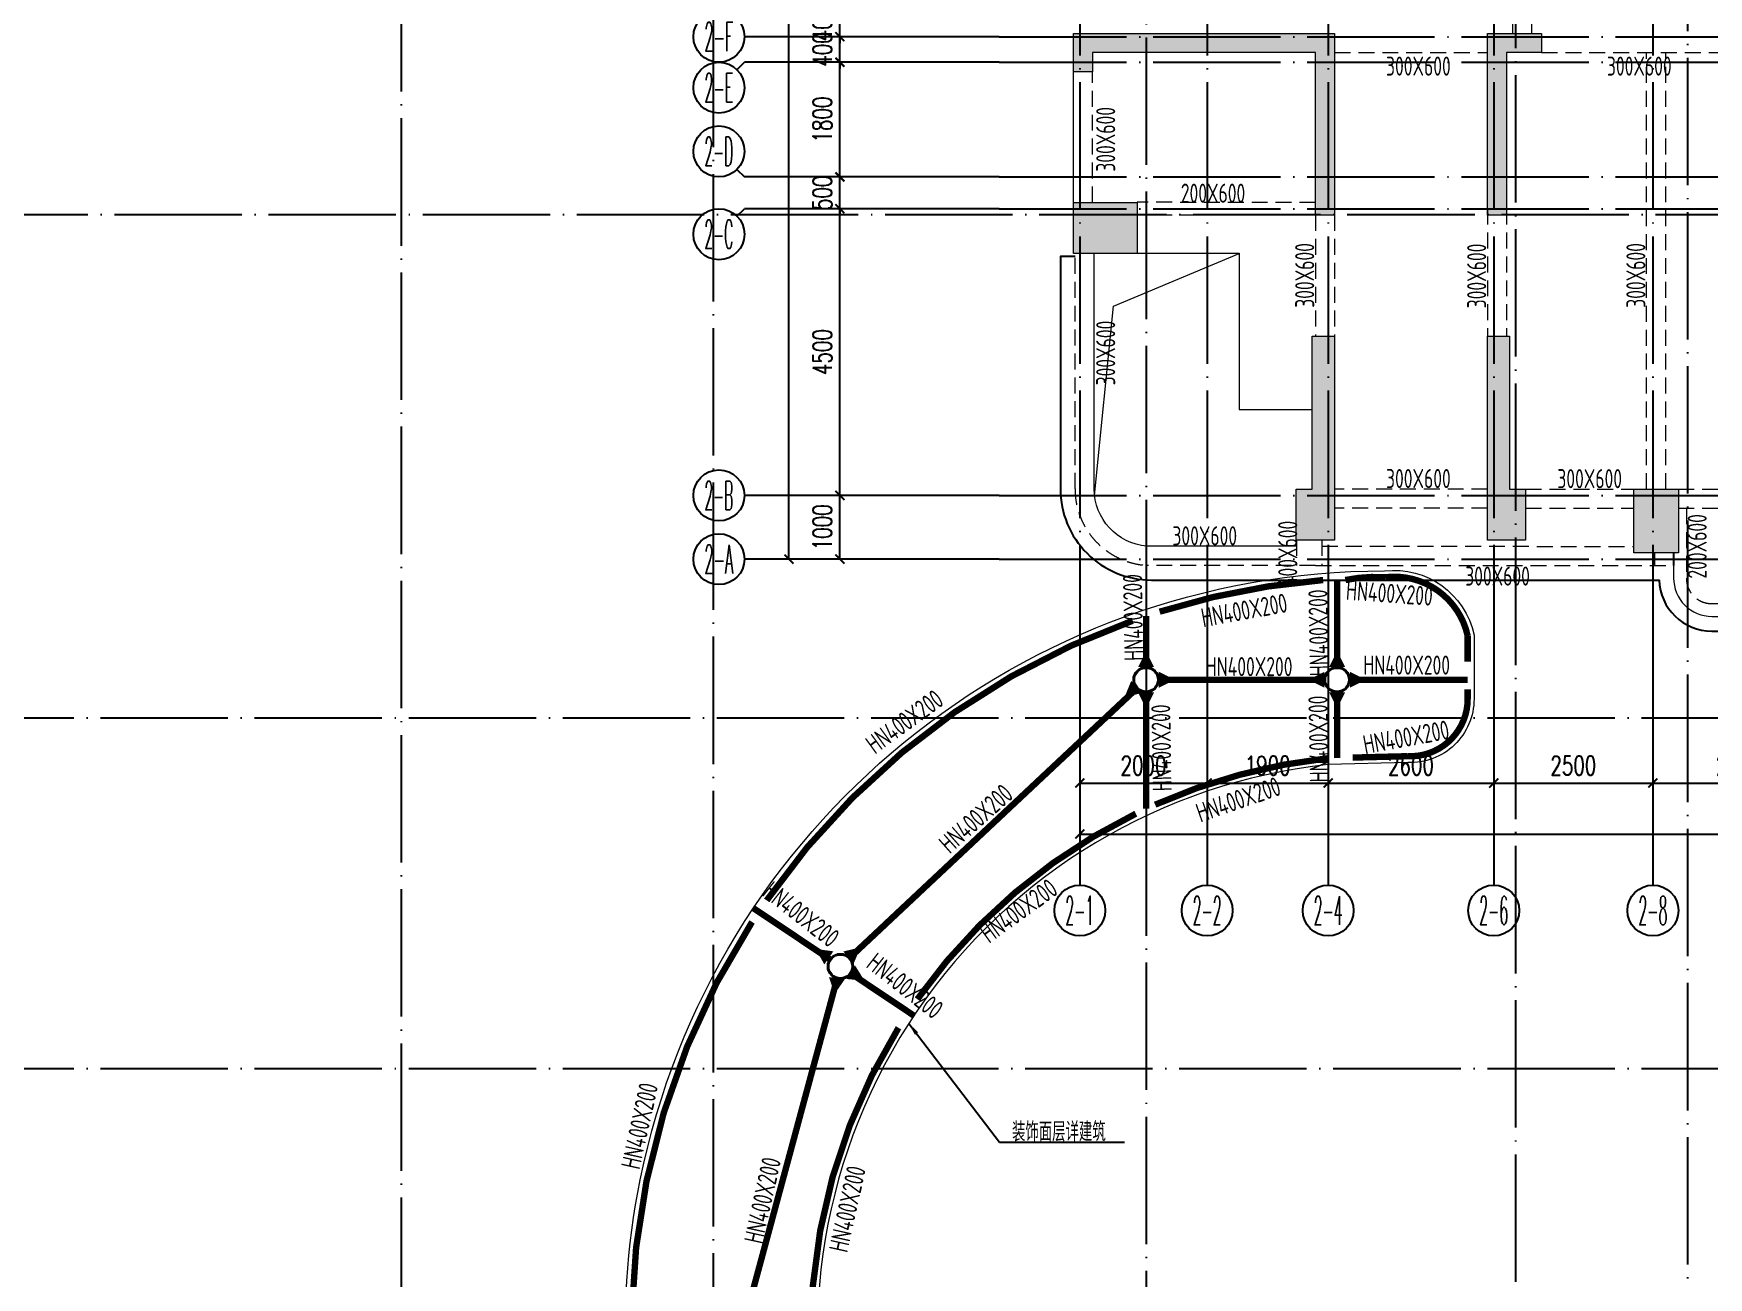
# Model space of a CAD drawing. Header units: millimetres. Extents: x 1089227 to 13101469, y 618865 to 10240562.
# Drawn here: x 2267102 to 2293406, y 4872480 to 4892004 of the extents above; entities that cross this region are included whole.
import ezdxf
from ezdxf.enums import TextEntityAlignment as Align

# ---------------------------------------------------------------- set-up
doc = ezdxf.new("R2010")
doc.units = ezdxf.units.MM
doc.header["$LTSCALE"] = 1000
doc.header["$PDMODE"] = 3
doc.header["$PDSIZE"] = 200
doc.linetypes.add('DOTE', pattern=[2.42, 2, -0.2, 0.02, -0.2])
doc.linetypes.add('HIDDEN', pattern=[0.375, 0.25, -0.125])
doc.layers.get('0').update_dxf_attribs({"linetype": 'CONTINUOUS'})
doc.layers.get('Defpoints').update_dxf_attribs({"linetype": 'CONTINUOUS'})
doc.layers.add('0914调整', color=1, linetype='CONTINUOUS', plot=False)
for name, color, linetype in [('AXIS', 3, 'CONTINUOUS'), ('AXIS_TEXT', 7, 'CONTINUOUS'), ('C-H', 8, 'CONTINUOUS'), ('DOTE', 1, 'DOTE'), ('S-BEAM-TEXT-DD', 7, 'CONTINUOUS'), ('STPM_RBEAM_SIG', 2, 'CONTINUOUS'), ('STPM_RBEAM_THICK', 3, 'CONTINUOUS'), ('THIN', 7, 'CONTINUOUS'), ('降板范围', 7, 'CONTINUOUS')]:
    doc.layers.add(name, color=color, linetype=linetype)
for name, color, linetype, lineweight in [('S-BEAM-DASH', 4, 'HIDDEN', 0), ('S-HOLE', 11, 'CONTINUOUS', 0), ('S-WALL', 31, 'CONTINUOUS', 0)]:
    doc.layers.add(name, color=color, linetype=linetype, lineweight=lineweight)
doc.styles.add('_TCH_AXIS', font='COMPLEX', dxfattribs={"bigfont": 'AllInOneBig.shx'})
doc.styles.add('_TCH_DIM_T3', font='SIMPLEX', dxfattribs={"width": 0.705882, "bigfont": 'AllInOneBig.shx'})
doc.styles.add('COMPLEX', font='COMPLEX', dxfattribs={"bigfont": 'AllInOneBig.shx'})
doc.styles.add('TSSD_Dimension', font='tssdeng.shx', dxfattribs={"width": 0.75, "bigfont": 'Hztxt.shx'})
doc.styles.add('TSSD_Rein', font='tssdeng.shx', dxfattribs={"width": 0.7, "bigfont": 'hztxt.shx'})
doc.dimstyles.new('_TCH_ARCH&&100', dxfattribs={"dimtxt": 297.5, "dimasz": 100, "dimexe": 250, "dimexo": 300, "dimgap": 126.25, "dimtad": 1, "dimdec": 0, "dimzin": 0, "dimdsep": 46, "dimtxsty": '_TCH_DIM_T3', "dimblk": 'ARCHTICK', "dimcen": 0.09, "dimclrt": 7, "dimazin": 2, "dimtfac": 1, "dimtdec": 0, "dimtix": 1, "dimtmove": 2, "dimatfit": 3, "dimfxl": 0, "dimtolj": 1, "dimtzin": 0, "dimarcsym": 0})
doc.dimstyles.new('TSSD_100_100', dxfattribs={"dimtxt": 350, "dimasz": 100, "dimexe": 150, "dimexo": 250, "dimgap": 100, "dimtad": 1, "dimdec": 0, "dimzin": 0, "dimdsep": 46, "dimtxsty": 'TSSD_Dimension', "dimblk": 'ARCHTICK', "dimblk1": 'ARCHTICK', "dimblk2": 'ARCHTICK', "dimcen": 0, "dimdle": 100, "dimclrt": 7, "dimadec": 0, "dimazin": 0, "dimtfac": 1, "dimtdec": 0, "dimtix": 1, "dimtmove": 2, "dimatfit": 3, "dimfxl": 0, "dimtolj": 1, "dimtzin": 0, "dimarcsym": 0})

# ---------------------------------------------------------------- blocks, each defined once
blk = doc.blocks.new('_AXISO')
blk.add_circle((0, 0), 0.5)
at = {"layer": 'AXIS_TEXT', "style": 'COMPLEX', "width": 1.041667}
blk.add_attdef('A', text='', height=0.56, dxfattribs=at).set_placement((-0.25, -0.28), (0.25, -0.28), align=Align.FIT)
blk = doc.blocks.new('_ArchTick')
at = {"color": 0, "linetype": 'ByBlock', "const_width": 0.3}
blk.add_lwpolyline([(-0.71, -0.71), (0.71, 0.71)], dxfattribs=at)
blk = doc.blocks.new('*D205')
at = {"layer": 'AXIS', "color": 0, "lineweight": -2, "transparency": 16777216}
for p, q in [((-92891, 57228), (-92891, 53978)), ((-61741, 57228), (-61741, 53978)), ((-92891, 54228), (-61741, 54228))]:
    blk.add_line(p, q, dxfattribs=at)
at = {"layer": 'Defpoints', "color": 0, "transparency": 16777216}
for p in [(-92891, 57528), (-61741, 57528), (-61741, 54228)]:
    blk.add_point(p, dxfattribs=at)
at = {"layer": 'AXIS', "color": 0, "lineweight": -2, "transparency": 16777216, "xscale": 100, "yscale": 100, "zscale": 100, "rotation": 180}
blk.add_blockref('_ArchTick', (-92891, 54228), dxfattribs=at)
at = {"layer": 'AXIS', "color": 0, "lineweight": -2, "transparency": 16777216, "xscale": 100, "yscale": 100, "zscale": 100}
blk.add_blockref('_ArchTick', (-61741, 54228), dxfattribs=at)
at = {"layer": 'AXIS', "color": 7, "transparency": 16777216, "insert": (-77316, 54503), "char_height": 297.5, "attachment_point": 5, "style": '_TCH_DIM_T3'}
blk.add_mtext('\\A1;31150', dxfattribs=at)
blk = doc.blocks.new('*D206')
at = {"layer": 'AXIS', "color": 0, "lineweight": -2, "transparency": 16777216}
for p, q in [((-92891, 57228), (-92891, 54778)), ((-90891, 57228), (-90891, 54778)), ((-92891, 55028), (-90891, 55028))]:
    blk.add_line(p, q, dxfattribs=at)
at = {"layer": 'Defpoints', "color": 0, "transparency": 16777216}
for p in [(-92891, 57528), (-90891, 57528), (-90891, 55028)]:
    blk.add_point(p, dxfattribs=at)
at = {"layer": 'AXIS', "color": 0, "lineweight": -2, "transparency": 16777216, "xscale": 100, "yscale": 100, "zscale": 100, "rotation": 180}
blk.add_blockref('_ArchTick', (-92891, 55028), dxfattribs=at)
at = {"layer": 'AXIS', "color": 0, "lineweight": -2, "transparency": 16777216, "xscale": 100, "yscale": 100, "zscale": 100}
blk.add_blockref('_ArchTick', (-90891, 55028), dxfattribs=at)
at = {"layer": 'AXIS', "color": 7, "transparency": 16777216, "insert": (-91891, 55303), "char_height": 297.5, "attachment_point": 5, "style": '_TCH_DIM_T3'}
blk.add_mtext('\\A1;2000', dxfattribs=at)
blk = doc.blocks.new('*D207')
at = {"layer": 'AXIS', "color": 0, "lineweight": -2, "transparency": 16777216}
for p, q in [((-90891, 57228), (-90891, 54778)), ((-88991, 57228), (-88991, 54778)), ((-90891, 55028), (-88991, 55028))]:
    blk.add_line(p, q, dxfattribs=at)
at = {"layer": 'Defpoints', "color": 0, "transparency": 16777216}
for p in [(-90891, 57528), (-88991, 57528), (-88991, 55028)]:
    blk.add_point(p, dxfattribs=at)
at = {"layer": 'AXIS', "color": 0, "lineweight": -2, "transparency": 16777216, "xscale": 100, "yscale": 100, "zscale": 100, "rotation": 180}
blk.add_blockref('_ArchTick', (-90891, 55028), dxfattribs=at)
at = {"layer": 'AXIS', "color": 0, "lineweight": -2, "transparency": 16777216, "xscale": 100, "yscale": 100, "zscale": 100}
blk.add_blockref('_ArchTick', (-88991, 55028), dxfattribs=at)
at = {"layer": 'AXIS', "color": 7, "transparency": 16777216, "insert": (-89941, 55303), "char_height": 297.5, "attachment_point": 5, "style": '_TCH_DIM_T3'}
blk.add_mtext('\\A1;1900', dxfattribs=at)
blk = doc.blocks.new('*D208')
at = {"layer": 'AXIS', "color": 0, "lineweight": -2, "transparency": 16777216}
for p, q in [((-88991, 57228), (-88991, 54778)), ((-86391, 57228), (-86391, 54778)), ((-88991, 55028), (-86391, 55028))]:
    blk.add_line(p, q, dxfattribs=at)
at = {"layer": 'Defpoints', "color": 0, "transparency": 16777216}
for p in [(-88991, 57528), (-86391, 57528), (-86391, 55028)]:
    blk.add_point(p, dxfattribs=at)
at = {"layer": 'AXIS', "color": 0, "lineweight": -2, "transparency": 16777216, "xscale": 100, "yscale": 100, "zscale": 100, "rotation": 180}
blk.add_blockref('_ArchTick', (-88991, 55028), dxfattribs=at)
at = {"layer": 'AXIS', "color": 0, "lineweight": -2, "transparency": 16777216, "xscale": 100, "yscale": 100, "zscale": 100}
blk.add_blockref('_ArchTick', (-86391, 55028), dxfattribs=at)
at = {"layer": 'AXIS', "color": 7, "transparency": 16777216, "insert": (-87691, 55303), "char_height": 297.5, "attachment_point": 5, "style": '_TCH_DIM_T3'}
blk.add_mtext('\\A1;2600', dxfattribs=at)
blk = doc.blocks.new('*D209')
at = {"layer": 'AXIS', "color": 0, "lineweight": -2, "transparency": 16777216}
for p, q in [((-86391, 57228), (-86391, 54778)), ((-83891, 57228), (-83891, 54778)), ((-86391, 55028), (-83891, 55028))]:
    blk.add_line(p, q, dxfattribs=at)
at = {"layer": 'Defpoints', "color": 0, "transparency": 16777216}
for p in [(-86391, 57528), (-83891, 57528), (-83891, 55028)]:
    blk.add_point(p, dxfattribs=at)
at = {"layer": 'AXIS', "color": 0, "lineweight": -2, "transparency": 16777216, "xscale": 100, "yscale": 100, "zscale": 100, "rotation": 180}
blk.add_blockref('_ArchTick', (-86391, 55028), dxfattribs=at)
at = {"layer": 'AXIS', "color": 0, "lineweight": -2, "transparency": 16777216, "xscale": 100, "yscale": 100, "zscale": 100}
blk.add_blockref('_ArchTick', (-83891, 55028), dxfattribs=at)
at = {"layer": 'AXIS', "color": 7, "transparency": 16777216, "insert": (-85141, 55303), "char_height": 297.5, "attachment_point": 5, "style": '_TCH_DIM_T3'}
blk.add_mtext('\\A1;2500', dxfattribs=at)
blk = doc.blocks.new('*D210')
at = {"layer": 'AXIS', "color": 0, "lineweight": -2, "transparency": 16777216}
for p, q in [((-83891, 57228), (-83891, 54778)), ((-81191, 57228), (-81191, 54778)), ((-83891, 55028), (-81191, 55028))]:
    blk.add_line(p, q, dxfattribs=at)
at = {"layer": 'Defpoints', "color": 0, "transparency": 16777216}
for p in [(-83891, 57528), (-81191, 57528), (-81191, 55028)]:
    blk.add_point(p, dxfattribs=at)
at = {"layer": 'AXIS', "color": 0, "lineweight": -2, "transparency": 16777216, "xscale": 100, "yscale": 100, "zscale": 100, "rotation": 180}
blk.add_blockref('_ArchTick', (-83891, 55028), dxfattribs=at)
at = {"layer": 'AXIS', "color": 0, "lineweight": -2, "transparency": 16777216, "xscale": 100, "yscale": 100, "zscale": 100}
blk.add_blockref('_ArchTick', (-81191, 55028), dxfattribs=at)
at = {"layer": 'AXIS', "color": 7, "transparency": 16777216, "insert": (-82541, 55303), "char_height": 297.5, "attachment_point": 5, "style": '_TCH_DIM_T3'}
blk.add_mtext('\\A1;2700', dxfattribs=at)
blk = doc.blocks.new('*D222')
at = {"layer": 'AXIS', "color": 0, "lineweight": -2, "transparency": 16777216}
for p, q in [((-94459, 95042), (-97709, 95042)), ((-97459, 58542), (-97459, 95042)), ((-94459, 58542), (-97709, 58542))]:
    blk.add_line(p, q, dxfattribs=at)
at = {"layer": 'Defpoints', "color": 0, "transparency": 16777216}
for p in [(-97459, 95042), (-94159, 95042), (-94159, 58542)]:
    blk.add_point(p, dxfattribs=at)
at = {"layer": 'AXIS', "color": 0, "lineweight": -2, "transparency": 16777216, "xscale": 100, "yscale": 100, "zscale": 100}
for p, rotation in [((-97459, 95042), 90), ((-97459, 58542), 270)]:
    blk.add_blockref('_ArchTick', p, dxfattribs=dict(at, rotation=rotation))
at = {"layer": 'AXIS', "color": 7, "transparency": 16777216, "insert": (-97734, 76792), "char_height": 297.5, "attachment_point": 5, "rotation": 90, "style": '_TCH_DIM_T3'}
blk.add_mtext('\\A1;36500', dxfattribs=at)
blk = doc.blocks.new('*D223')
at = {"layer": 'AXIS', "color": 0, "lineweight": -2, "transparency": 16777216}
for p, q in [((-94459, 59542), (-96909, 59542)), ((-96659, 58542), (-96659, 59542)), ((-94459, 58542), (-96909, 58542))]:
    blk.add_line(p, q, dxfattribs=at)
at = {"layer": 'Defpoints', "color": 0, "transparency": 16777216}
for p in [(-96659, 59542), (-94159, 59542), (-94159, 58542)]:
    blk.add_point(p, dxfattribs=at)
at = {"layer": 'AXIS', "color": 0, "lineweight": -2, "transparency": 16777216, "xscale": 100, "yscale": 100, "zscale": 100}
for p, rotation in [((-96659, 59542), 90), ((-96659, 58542), 270)]:
    blk.add_blockref('_ArchTick', p, dxfattribs=dict(at, rotation=rotation))
at = {"layer": 'AXIS', "color": 7, "transparency": 16777216, "insert": (-96934, 59042), "char_height": 297.5, "attachment_point": 5, "rotation": 90, "style": '_TCH_DIM_T3'}
blk.add_mtext('\\A1;1000', dxfattribs=at)
blk = doc.blocks.new('*D224')
at = {"layer": 'AXIS', "color": 0, "lineweight": -2, "transparency": 16777216}
for p, q in [((-94459, 64042), (-96909, 64042)), ((-96659, 59542), (-96659, 64042)), ((-94459, 59542), (-96909, 59542))]:
    blk.add_line(p, q, dxfattribs=at)
at = {"layer": 'Defpoints', "color": 0, "transparency": 16777216}
for p in [(-96659, 64042), (-94159, 64042), (-94159, 59542)]:
    blk.add_point(p, dxfattribs=at)
at = {"layer": 'AXIS', "color": 0, "lineweight": -2, "transparency": 16777216, "xscale": 100, "yscale": 100, "zscale": 100}
for p, rotation in [((-96659, 64042), 90), ((-96659, 59542), 270)]:
    blk.add_blockref('_ArchTick', p, dxfattribs=dict(at, rotation=rotation))
at = {"layer": 'AXIS', "color": 7, "transparency": 16777216, "insert": (-96934, 61792), "char_height": 297.5, "attachment_point": 5, "rotation": 90, "style": '_TCH_DIM_T3'}
blk.add_mtext('\\A1;4500', dxfattribs=at)
blk = doc.blocks.new('*D225')
at = {"layer": 'AXIS', "color": 0, "lineweight": -2, "transparency": 16777216}
for p, q in [((-94459, 64542), (-96909, 64542)), ((-96659, 64542), (-96659, 64642)), ((-96659, 64042), (-96659, 64542)), ((-94459, 64042), (-96909, 64042)), ((-96659, 64042), (-96659, 63942))]:
    blk.add_line(p, q, dxfattribs=at)
at = {"layer": 'Defpoints', "color": 0, "transparency": 16777216}
for p in [(-96659, 64542), (-94159, 64542), (-94159, 64042)]:
    blk.add_point(p, dxfattribs=at)
at = {"layer": 'AXIS', "color": 0, "lineweight": -2, "transparency": 16777216, "xscale": 100, "yscale": 100, "zscale": 100}
for p, rotation in [((-96659, 64542), 270), ((-96659, 64042), 90)]:
    blk.add_blockref('_ArchTick', p, dxfattribs=dict(at, rotation=rotation))
at = {"layer": 'AXIS', "color": 7, "transparency": 16777216, "insert": (-96934, 64292), "char_height": 297.5, "attachment_point": 5, "rotation": 90, "style": '_TCH_DIM_T3'}
blk.add_mtext('\\A1;500', dxfattribs=at)
blk = doc.blocks.new('*D226')
at = {"layer": 'AXIS', "color": 0, "lineweight": -2, "transparency": 16777216}
for p, q in [((-94459, 66342), (-96909, 66342)), ((-96659, 64542), (-96659, 66342)), ((-94459, 64542), (-96909, 64542))]:
    blk.add_line(p, q, dxfattribs=at)
at = {"layer": 'Defpoints', "color": 0, "transparency": 16777216}
for p in [(-96659, 66342), (-94159, 66342), (-94159, 64542)]:
    blk.add_point(p, dxfattribs=at)
at = {"layer": 'AXIS', "color": 0, "lineweight": -2, "transparency": 16777216, "xscale": 100, "yscale": 100, "zscale": 100}
for p, rotation in [((-96659, 66342), 90), ((-96659, 64542), 270)]:
    blk.add_blockref('_ArchTick', p, dxfattribs=dict(at, rotation=rotation))
at = {"layer": 'AXIS', "color": 7, "transparency": 16777216, "insert": (-96934, 65442), "char_height": 297.5, "attachment_point": 5, "rotation": 90, "style": '_TCH_DIM_T3'}
blk.add_mtext('\\A1;1800', dxfattribs=at)
blk = doc.blocks.new('*D227')
at = {"layer": 'AXIS', "color": 0, "lineweight": -2, "transparency": 16777216}
for p, q in [((-96659, 66742), (-96659, 66842)), ((-94459, 66742), (-96909, 66742)), ((-96659, 66342), (-96659, 66742)), ((-94459, 66342), (-96909, 66342)), ((-96659, 66342), (-96659, 66242))]:
    blk.add_line(p, q, dxfattribs=at)
at = {"layer": 'Defpoints', "color": 0, "transparency": 16777216}
for p in [(-96659, 66742), (-94159, 66742), (-94159, 66342)]:
    blk.add_point(p, dxfattribs=at)
at = {"layer": 'AXIS', "color": 0, "lineweight": -2, "transparency": 16777216, "xscale": 100, "yscale": 100, "zscale": 100}
for p, rotation in [((-96659, 66742), 270), ((-96659, 66342), 90)]:
    blk.add_blockref('_ArchTick', p, dxfattribs=dict(at, rotation=rotation))
at = {"layer": 'AXIS', "color": 7, "transparency": 16777216, "insert": (-96934, 66542), "char_height": 297.5, "attachment_point": 5, "rotation": 90, "style": '_TCH_DIM_T3'}
blk.add_mtext('\\A1;400', dxfattribs=at)
blk = doc.blocks.new('*D228')
at = {"layer": 'AXIS', "color": 0, "lineweight": -2, "transparency": 16777216}
for p, q in [((-94459, 67142), (-96909, 67142)), ((-96659, 67142), (-96659, 67242)), ((-96659, 66742), (-96659, 67142)), ((-94459, 66742), (-96909, 66742)), ((-96659, 66742), (-96659, 66642))]:
    blk.add_line(p, q, dxfattribs=at)
at = {"layer": 'Defpoints', "color": 0, "transparency": 16777216}
for p in [(-96659, 67142), (-94159, 67142), (-94159, 66742)]:
    blk.add_point(p, dxfattribs=at)
at = {"layer": 'AXIS', "color": 0, "lineweight": -2, "transparency": 16777216, "xscale": 100, "yscale": 100, "zscale": 100}
for p, rotation in [((-96659, 67142), 270), ((-96659, 66742), 90)]:
    blk.add_blockref('_ArchTick', p, dxfattribs=dict(at, rotation=rotation))
at = {"layer": 'AXIS', "color": 7, "transparency": 16777216, "insert": (-96934, 66942), "char_height": 297.5, "attachment_point": 5, "rotation": 90, "style": '_TCH_DIM_T3'}
blk.add_mtext('\\A1;400', dxfattribs=at)
blk = doc.blocks.new('裙房轴网260428')
at = {"layer": 'DOTE', "color": 16, "linetype": 'DOTE'}
for p, q in [((-83350, 124490.2), (-83350, -1000)), ((-86050, 90340.3), (-86050, 31991.7)), ((-91850, 88511.2), (-91850, -1000)), ((-98650, 86366.9), (-98650, -1000)), ((-103550, 84821.6), (-103550, -1000)), ((-120150, 63950), (-1866, 63950)), ((-110690, 56050), (-1866, 56050)), ((-110690, 50550), (-1866, 50550))]:
    blk.add_line(p, q, dxfattribs=at)
blk = doc.blocks.new('QZ-TL-0808')
at = {"layer": 'C-H'}
for points in [[(-53058, -29572), (-53058, -28972), (-48958, -28972), (-48958, -31822), (-49258, -31822), (-49258, -29272), (-52758, -29272), (-52758, -29572)], [(-46558, -31822), (-46558, -28972), (-45708, -28972), (-45708, -29272), (-46258, -29272), (-46258, -31822)], [(-53058, -31622), (-52058, -31622), (-52058, -32422), (-53058, -32422)], [(-49558, -36922), (-49558, -36122), (-49308, -36122), (-49308, -33722), (-48958, -33722), (-48958, -36922)], [(-46558, -36922), (-46558, -33722), (-46208, -33722), (-46208, -36122), (-45958, -36122), (-45958, -36922)], [(-44258, -36122), (-43558, -36122), (-43558, -37122), (-44258, -37122)]]:
    blk.add_hatch(color=256, dxfattribs=at).paths.add_polyline_path(points)
at = {"layer": 'S-WALL'}
for points in [[(-53058, -29572), (-53058, -28972), (-48958, -28972), (-48958, -31822), (-49258, -31822), (-49258, -29272), (-52758, -29272), (-52758, -29572), (-53058, -29572)], [(-46558, -31822), (-46558, -28972), (-45708, -28972), (-45708, -29272), (-46258, -29272), (-46258, -31822), (-46558, -31822)], [(-49558, -36922), (-49558, -36122), (-49308, -36122), (-49308, -33722), (-48958, -33722), (-48958, -36922), (-49558, -36922)], [(-46558, -36922), (-46558, -33722), (-46208, -33722), (-46208, -36122), (-45958, -36122), (-45958, -36922), (-46558, -36922)]]:
    blk.add_lwpolyline(points, dxfattribs=at)
for points in [[(-53058, -31622), (-52058, -31622), (-52058, -32422), (-53058, -32422)], [(-44258, -36122), (-43558, -36122), (-43558, -37122), (-44258, -37122)]]:
    blk.add_lwpolyline(points, close=True, dxfattribs=at)
blk = doc.blocks.new('1F柱网-0808')
blk.add_blockref('QZ-TL-0808', (144880, 148457))
blk = doc.blocks.new('2FJGBZ')
at = {"color": 2, "linetype": 'ByBlock'}
for centre, radius in [((92963, 109343), 200), ((92963, 109343), 184), ((95963, 109343), 200), ((95963, 109343), 184), ((88163, 104843), 200), ((88163, 104843), 184)]:
    blk.add_circle(centre, radius, dxfattribs=at)
at = {"layer": '0914调整'}
blk.add_line((101247, 111335), (101247, 111136), dxfattribs=at)
at = {"layer": 'S-BEAM-DASH'}
for p, q in [((98722, 119485), (98722, 122135)), ((99022, 119485), (99022, 122135)), ((95923, 119186), (98323, 119186)), ((99173, 119186), (102123, 119186)), ((100823, 112336), (100823, 119186)), ((101123, 112336), (101123, 119186)), ((92123, 116836), (92123, 118886)), ((95622, 116835), (92823, 116836)), ((95622, 116635), (92823, 116636)), ((95624, 116636), (95623, 114736)), ((95922, 116636), (95923, 114736)), ((98323, 116736), (98323, 114736)), ((98623, 116736), (98623, 114736)), ((98325, 112336), (95924, 112336)), ((98924, 112335), (100625, 112335)), ((101322, 112335), (105772, 112335)), ((98325, 112036), (95924, 112036)), ((98924, 112035), (100625, 112035)), ((101322, 112035), (105772, 112035)), ((95324, 111536), (95324, 111138)), ((95724, 111536), (95724, 111138)), ((95724, 111438), (100624, 111436)), ((100947, 111335), (100947, 111136)), ((95624, 111138), (101247, 111136))]:
    blk.add_line(p, q, dxfattribs=at)
at = {"layer": 'S-BEAM-DASH', "linetype": 'Continuous'}
for p, q in [((91823, 116836), (91823, 118886)), ((92824, 116036), (94423, 116036)), ((94423, 116036), (94423, 113586)), ((94423, 113586), (95572, 113586))]:
    blk.add_line(p, q, dxfattribs=at)
at = {"layer": 'S-BEAM-DASH'}
for points in [[(95624, 111138), (92963, 111138, -0.391773), (91847, 112338), (91847, 116035)], [(101447, 112035), (101447, 110937, 0.414214), (101847, 110537), (103498, 110537)]]:
    blk.add_lwpolyline(points, format="xyb", dxfattribs=at)
at = {"layer": 'S-BEAM-DASH', "linetype": 'Continuous'}
for points in [[(95324, 111438), (92975, 111438, -0.388352), (92147, 112338), (92147, 116035)], [(101247, 111335), (101247, 110937, 0.414214), (101847, 110337), (106174, 110337)], [(83971, 96624), (84491, 97283, 0.186086), (84810, 98313, -0.067121), (85020, 101494, -0.356749), (96709, 111051, -0.388173), (98113, 110043), (98113, 109042, -0.426201), (97073, 108043), (95823, 108011, 0.461099), (88114, 96713), (92453, 92353, -0.428316), (92395, 90182), (91336, 89221), (83971, 96624)]]:
    blk.add_lwpolyline(points, format="xyb", dxfattribs=at)
at = {"layer": 'S-HOLE'}
blk.add_lwpolyline([(92153, 112236), (92450, 115207), (94423, 116035)], dxfattribs=at)
at = {"layer": 'STPM_RBEAM_SIG'}
for points in [[(92963, 109543, 250, 0, 0), (92963, 109793, 250, 0, 0)], [(95963, 109543, 250, 0, 0), (95963, 109793, 250, 0, 0)], [(93163, 109343, 250, 0, 0), (93413, 109343, 250, 0, 0)], [(95763, 109343, 250, 0, 0), (95513, 109343, 250, 0, 0)], [(96163, 109343, 250, 0, 0), (96413, 109343, 250, 0, 0)], [(92811, 109229, 250, 0, 0), (92623, 109065, 250, 0, 0)], [(92963, 109143, 250, 0, 0), (92963, 108893, 250, 0, 0)], [(95963, 109143, 250, 0, 0), (95963, 108893, 250, 0, 0)], [(87981, 104977, 250, 0, 0), (87775, 105118, 250, 0, 0)], [(88289, 104982, 250, 0, 0), (88480, 105143, 250, 0, 0)], [(88107, 104658, 250, 0, 0), (88072, 104411, 250, 0, 0)], [(88327, 104752, 250, 0, 0), (88540, 104621, 250, 0, 0)]]:
    blk.add_lwpolyline(points, format="xyseb", dxfattribs=at)
at = {"layer": 'STPM_RBEAM_THICK', "const_width": 100}
for points in [[(96093, 110908, -0.067925), (96715, 110951, -0.387098), (98013, 110032), (98013, 109628)], [(93176, 110411, -0.056807), (95743, 110908, -0.051648)], [(87005, 105880, -0.156782), (92753, 110270, -0.161602)], [(98013, 109193), (98013, 109042, -0.427263), (97074, 108143), (96206, 108121)], [(95816, 108111), (95816, 108111, 0.077555), (93105, 107382)], [(92802, 107241, 0.125524), (89371, 104329)], [(84881, 97895, 0.066942), (84909, 98320, -0.067121), (85118, 101474, -0.093632), (86775, 105541, -0.097736)], [(89075, 103880, 0.191071), (87876, 97284)]]:
    blk.add_lwpolyline(points, format="xyb", dxfattribs=at)
for points in [[(95963, 109543), (95963, 110908)], [(92963, 109543), (92963, 110342)], [(88309, 104980), (92817, 109207)], [(92963, 107318), (92963, 109143)], [(93163, 109343), (95763, 109343)], [(95963, 108115), (95963, 109143)], [(96163, 109343), (98013, 109343)], [(87997, 104955), (86797, 105757)], [(86215, 97636), (88111, 104650)], [(89317, 104071), (88329, 104732)]]:
    blk.add_lwpolyline(points, dxfattribs=at)
at = {"layer": '降板范围'}
blk.add_lwpolyline([(91847, 115985), (91617, 115985), (91617, 112338, 0.414214), (93047, 110908), (101018, 110908, 0.403874), (101847, 110107), (106047, 110107), (106047, 110337)], format="xyb", dxfattribs=at)
blk.add_blockref('1F柱网-0808', (0, 0))
blk = doc.blocks.new('ljm2')
at = {"layer": 'S-BEAM-TEXT-DD', "style": 'TSSD_Rein', "width": 0.7}
for s, p in [('300X600', (-33398, 41421)), ('300X600', (-29929, 41421)), ('200X600', (-36621, 39427)), ('300X600', (-33398, 34948)), ('300X600', (-30708, 34946)), ('300X600', (-36753, 34049)), ('300X600', (-32155, 33417)), ('HN400X200', (-36230, 31996)), ('HN400X200', (-33756, 32020)), ('装饰面层详建筑', (-39271, 24696))]:
    blk.add_text(s, height=300, dxfattribs=at).set_placement(p)
for s, rotation, p in [('300X600', 90, (-37651, 39914)), ('300X600', 90, (-34526, 37778)), ('300X600', 90, (-31825, 37770)), ('300X600', 90, (-29325, 37778)), ('300X600', 90, (-37651, 36560)), ('200X600', 90, (-28362, 33528)), ('400X600', 90, (-34792, 33410)), ('HN400X200', 91.0665, (-37207, 32239)), ('HN400X200', 355.9263, (-34035, 33196)), ('HN400X200', 10.377, (-36269, 32760)), ('HN400X200', 91.0665, (-34295, 31998)), ('HN400X200', 35.9227, (-41424, 30761)), ('HN400X200', 91.0665, (-34295, 30332)), ('HN400X200', 91.0665, (-36762, 30193)), ('HN400X200', 10.4507, (-33726, 30767)), ('HN400X200', 41.6076, (-40249, 29196)), ('HN400X200', 19.0975, (-36313, 29695)), ('HN400X200', 321.9739, (-43212, 28561)), ('HN400X200', 35.9227, (-39631, 27793)), ('HN400X200', 321.9739, (-41581, 27437)), ('HN400X200', 77.4854, (-45120, 24240)), ('HN400X200', 77.4854, (-43191, 23072)), ('HN400X200', 77.4854, (-41859, 22936))]:
    blk.add_text(s, height=300, rotation=rotation, dxfattribs=at).set_placement(p)
blk = doc.blocks.new('塔楼轴网260428')
at = {"layer": 'AXIS'}
for p, q in [((-94159, 66741.7), (-98159, 66741.7)), ((-98276.2, 66224.6), (-98159, 66341.7)), ((-94159, 66341.7), (-98159, 66341.7)), ((-98276.2, 64658.9), (-98159, 64541.7)), ((-94159, 64541.7), (-98159, 64541.7)), ((-98276.2, 63924.6), (-98159, 64041.7)), ((-94159, 64041.7), (-98159, 64041.7)), ((-94159, 59541.7), (-98159, 59541.7)), ((-94159, 58541.7), (-98159, 58541.7)), ((-92891, 55337.9), (-92891, 53427.5)), ((-90891, 55337.9), (-90891, 53427.5)), ((-88991, 55337.9), (-88991, 53427.5)), ((-86391, 55337.9), (-86391, 53427.5)), ((-83891, 55337.9), (-83891, 53427.5))]:
    blk.add_line(p, q, dxfattribs=at)
at = {"layer": 'DOTE', "color": 14}
for p, q in [((-92891, 99907.6), (-92891, 55337.9)), ((-90891, 99907.6), (-90891, 55337.9)), ((-88991, 99907.6), (-88991, 55337.9)), ((-86391, 99907.6), (-86391, 55337.9)), ((-83891, 99907.6), (-83891, 55337.9)), ((-94159, 66741.7), (-60825.5, 66741.7)), ((-94159, 66341.7), (-60825.5, 66341.7)), ((-94159, 64541.7), (-60825.5, 64541.7)), ((-94159, 64041.7), (-60825.5, 64041.7)), ((-94159, 59541.7), (-60825.5, 59541.7)), ((-94159, 58541.7), (-60825.5, 58541.7))]:
    blk.add_line(p, q, dxfattribs=at)
at = {"layer": 'AXIS'}
ref = blk.add_blockref('_AXISO', (-98559, 66741.7), dxfattribs=dict(at, xscale=800, yscale=800, zscale=800))
ref.add_attrib('A', '2-F', dxfattribs={"layer": 'AXIS_TEXT', "height": 452.55, "style": '_TCH_AXIS', "width": 0.33871}).set_placement((-98785.3, 66515.4), (-98332.7, 66515.4), align=Align.FIT)
ref = blk.add_blockref('_AXISO', (-98559, 65941.7), dxfattribs=dict(at, xscale=800, yscale=800, zscale=800))
ref.add_attrib('A', '2-E', dxfattribs={"layer": 'AXIS_TEXT', "height": 452.55, "style": '_TCH_AXIS', "width": 0.33871}).set_placement((-98785.3, 65715.4), (-98332.7, 65715.4), align=Align.FIT)
ref = blk.add_blockref('_AXISO', (-98559, 64941.7), dxfattribs=dict(at, xscale=800, yscale=800, zscale=800))
ref.add_attrib('A', '2-D', dxfattribs={"layer": 'AXIS_TEXT', "height": 452.55, "style": '_TCH_AXIS', "width": 0.333333}).set_placement((-98785.3, 64715.4), (-98332.7, 64715.4), align=Align.FIT)
ref = blk.add_blockref('_AXISO', (-98559, 63641.7), dxfattribs=dict(at, xscale=800, yscale=800, zscale=800))
ref.add_attrib('A', '2-C', dxfattribs={"layer": 'AXIS_TEXT', "height": 452.55, "style": '_TCH_AXIS', "width": 0.344262}).set_placement((-98785.3, 63415.4), (-98332.7, 63415.4), align=Align.FIT)
ref = blk.add_blockref('_AXISO', (-98559, 59541.7), dxfattribs=dict(at, xscale=800, yscale=800, zscale=800))
ref.add_attrib('A', '2-B', dxfattribs={"layer": 'AXIS_TEXT', "height": 452.55, "style": '_TCH_AXIS', "width": 0.333333}).set_placement((-98785.3, 59315.4), (-98332.7, 59315.4), align=Align.FIT)
ref = blk.add_blockref('_AXISO', (-98559, 58541.7), dxfattribs=dict(at, xscale=800, yscale=800, zscale=800))
ref.add_attrib('A', '2-A', dxfattribs={"layer": 'AXIS_TEXT', "height": 452.55, "style": '_TCH_AXIS', "width": 0.328125}).set_placement((-98785.3, 58315.4), (-98332.7, 58315.4), align=Align.FIT)
ref = blk.add_blockref('_AXISO', (-92891, 53027.5), dxfattribs=dict(at, xscale=800, yscale=800, zscale=800))
ref.add_attrib('A', '2-1', dxfattribs={"layer": 'AXIS_TEXT', "height": 452.55, "style": '_TCH_AXIS', "width": 0.381818}).set_placement((-93117.3, 52801.3), (-92664.7, 52801.3), align=Align.FIT)
ref = blk.add_blockref('_AXISO', (-90891, 53027.5), dxfattribs=dict(at, xscale=800, yscale=800, zscale=800))
ref.add_attrib('A', '2-2', dxfattribs={"layer": 'AXIS_TEXT', "height": 452.55, "style": '_TCH_AXIS', "width": 0.35}).set_placement((-91117.3, 52801.3), (-90664.7, 52801.3), align=Align.FIT)
ref = blk.add_blockref('_AXISO', (-88991, 53027.5), dxfattribs=dict(at, xscale=800, yscale=800, zscale=800))
ref.add_attrib('A', '2-4', dxfattribs={"layer": 'AXIS_TEXT', "height": 452.55, "style": '_TCH_AXIS', "width": 0.33871}).set_placement((-89217.3, 52801.3), (-88764.7, 52801.3), align=Align.FIT)
ref = blk.add_blockref('_AXISO', (-86391, 53027.5), dxfattribs=dict(at, xscale=800, yscale=800, zscale=800))
ref.add_attrib('A', '2-6', dxfattribs={"layer": 'AXIS_TEXT', "height": 452.55, "style": '_TCH_AXIS', "width": 0.35}).set_placement((-86617.3, 52801.3), (-86164.7, 52801.3), align=Align.FIT)
ref = blk.add_blockref('_AXISO', (-83891, 53027.5), dxfattribs=dict(at, xscale=800, yscale=800, zscale=800))
ref.add_attrib('A', '2-8', dxfattribs={"layer": 'AXIS_TEXT', "height": 452.55, "style": '_TCH_AXIS', "width": 0.35}).set_placement((-84117.3, 52801.3), (-83664.7, 52801.3), align=Align.FIT)
for p1, p2, distance, picture, middle in [((-94159, 58541.7), (-94159, 95041.7), 3300, '*D222', (-97734, 76791.7)), ((-94159, 66741.7), (-94159, 67141.7), 2500, '*D228', (-96934, 66941.7)), ((-94159, 66341.7), (-94159, 66741.7), 2500, '*D227', (-96934, 66541.7)), ((-94159, 64541.7), (-94159, 66341.7), 2500, '*D226', (-96934, 65441.7)), ((-94159, 64041.7), (-94159, 64541.7), 2500, '*D225', (-96934, 64291.7)), ((-94159, 59541.7), (-94159, 64041.7), 2500, '*D224', (-96934, 61791.7)), ((-94159, 58541.7), (-94159, 59541.7), 2500, '*D223', (-96934, 59041.7)), ((-92891, 57527.8), (-61741, 57527.8), -3300, '*D205', (-77316, 54502.8)), ((-92891, 57527.8), (-90891, 57527.8), -2500, '*D206', (-91891, 55302.8)), ((-90891, 57527.8), (-88991, 57527.8), -2500, '*D207', (-89941, 55302.8)), ((-88991, 57527.8), (-86391, 57527.8), -2500, '*D208', (-87691, 55302.8)), ((-86391, 57527.8), (-83891, 57527.8), -2500, '*D209', (-85141, 55302.8)), ((-83891, 57527.8), (-81191, 57527.8), -2500, '*D210', (-82541, 55302.8))]:
    dim = blk.add_aligned_dim(p1=p1, p2=p2, distance=distance, dimstyle='_TCH_ARCH&&100', dxfattribs=at)
    dim.commit()
    dim.dimension.update_dxf_attribs({"geometry": picture, "text_midpoint": middle})
blk = doc.blocks.new('04地块地下轴网260428')
for name in ['裙房轴网260428', '塔楼轴网260428']:
    blk.add_blockref(name, (0, 0))

msp = doc.modelspace()

# ---------------------------------------------------------------- block references
for name, p in [('2FJGBZ', (2191610.598, 4772518.421)), ('ljm2', (2321740.007, 4849921.046)), ('04地块地下轴网260428', (2376423.723, 4825211.796))]:
    msp.add_blockref(name, p)

# ---------------------------------------------------------------- leaders
at = {"layer": 'THIN'}
msp.add_leader([(2280847.766, 4876467.331), (2282272.346, 4874602.797), (2284234.297, 4874602.797)], dimstyle='TSSD_100_100', override={"dimasz": 200}, dxfattribs=at)

doc.saveas('drawing.dxf')
